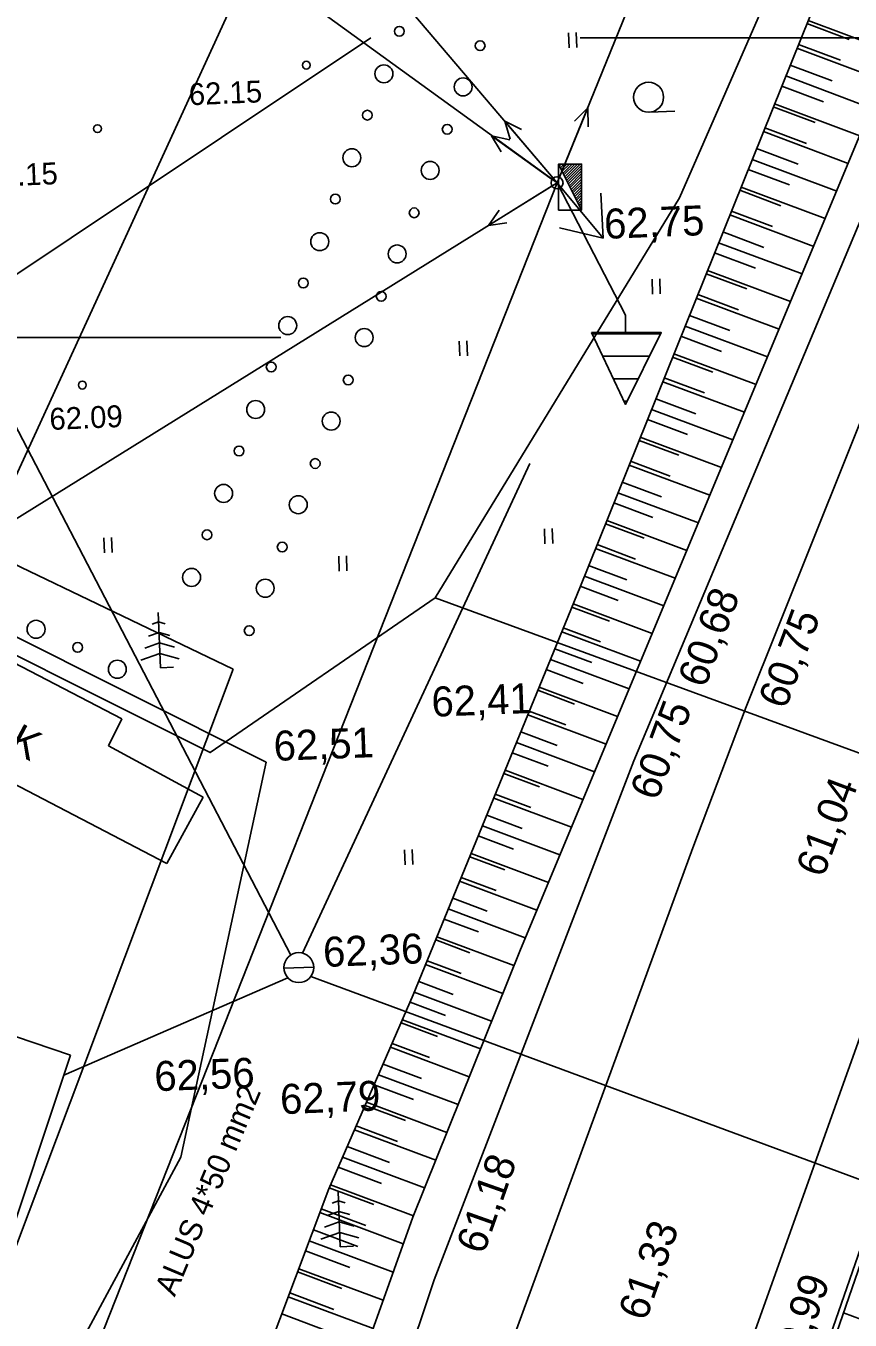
# Model space of a CAD drawing. Extents: x 641449 to 641928, y 6457349 to 6457815.
# Drawn here: x 641602.49 to 641630.01, y 6457577.19 to 6457620.4 of the extents above; entities that cross this region are included whole.
import ezdxf

# ---------------------------------------------------------------- set-up
doc = ezdxf.new("R2010")
doc.units = 0
for name, color, linetype in [('1', 7, 'Continuous'), ('12', 7, 'Continuous'), ('15', 7, 'Continuous'), ('22', 7, 'Continuous'), ('27', 7, 'Continuous'), ('28', 7, 'Continuous'), ('30', 7, 'Continuous'), ('40', 7, 'Continuous'), ('41', 7, 'Continuous'), ('42', 7, 'Continuous'), ('5', 7, 'Continuous'), ('53', 7, 'Continuous'), ('59', 7, 'Continuous'), ('8', 7, 'Continuous')]:
    doc.layers.add(name, color=color, linetype=linetype)

# ---------------------------------------------------------------- blocks, each defined once
blk = doc.blocks.new('MPUPOS')
at = {"layer": '12'}
for p, q in [((0.6, 270), (-24.2, 212.6)), ((0, 20), (0.6, 270)), ((0.6, 270), (25.1, 212.5))]:
    blk.add_line(p, q, dxfattribs=at)
blk.add_circle((0, 0), 20, dxfattribs=at)
blk = doc.blocks.new('TQMITS')
at = {"layer": '12'}
for p, q in [((-300, 400), (0, 800)), ((0, 800), (0, 0)), ((300, 400), (0, 800))]:
    blk.add_line(p, q, dxfattribs=at)
blk = doc.blocks.new('MAANDU')
at = {"layer": '27'}
for p, q in [((-556, 1179), (589, 1179)), ((-379, 804), (402, 804)), ((-202, 429), (214, 429)), ((-26, 54), (27, 54))]:
    blk.add_line(p, q, dxfattribs=at)
blk.add_lwpolyline([(-566, 1199), (0, 0), (599, 1199)], close=True, dxfattribs=at)
blk = doc.blocks.new('ELKILP')
at = {"layer": '27'}
for p, q in [((-302, 614), (298, -586)), ((-278, 567), (-231, 614)), ((-255, 520), (-161, 614)), ((-231, 473), (-90, 614)), ((-208, 426), (-19, 614)), ((-184, 378), (51, 614)), ((-160, 331), (122, 614)), ((-137, 284), (193, 614)), ((-113, 237), (263, 614)), ((-90, 190), (298, 578)), ((-66, 143), (298, 507)), ((-43, 96), (298, 436)), ((-19, 48), (298, 366)), ((5, 1), (298, 295)), ((28, -46), (298, 224)), ((52, -93), (298, 154)), ((75, -140), (298, 83)), ((99, -187), (298, 12)), ((122, -234), (298, -58)), ((146, -282), (298, -129)), ((170, -329), (298, -200)), ((193, -376), (298, -271)), ((217, -423), (298, -341)), ((240, -470), (298, -412)), ((264, -517), (298, -483)), ((287, -564), (298, -553))]:
    blk.add_line(p, q, dxfattribs=at)
blk.add_lwpolyline([(-302, -586), (298, -586), (298, 614), (-302, 614)], close=True, dxfattribs=at)

msp = doc.modelspace()

# ---------------------------------------------------------------- linework, layer by layer
at = {"layer": '1'}
for p, q in [((641605.688, 6457597.271), (641601.026, 6457599.684)), ((641605.247, 6457596.365), (641605.688, 6457597.271)), ((641599.337, 6457596.524), (641607.19, 6457592.44)), ((641608.409, 6457594.647), (641605.247, 6457596.365)), ((641607.19, 6457592.44), (641608.409, 6457594.647)), ((641598.354, 6457587.932), (641603.978, 6457586.039)), ((641603.978, 6457586.039), (641601.562, 6457578.807))]:
    msp.add_line(p, q, dxfattribs=at)
at = {"layer": '12'}
for points in [[(641620.224, 6457615.164), (641640.942, 6457666.121)], [(641595.828, 6457643.815), (641620.224, 6457615.164)], [(641603.318, 6457627.417), (641620.224, 6457615.164)], [(641597.305, 6457600.929), (641620.224, 6457615.164)], [(641602.807, 6457571.107), (641620.224, 6457615.164)]]:
    msp.add_lwpolyline(points, dxfattribs=at)
at = {"layer": '15'}
for p, q in [((641591.038, 6457628.372), (641611.332, 6457589.379)), ((641611.723, 6457589.443), (641619.319, 6457605.791)), ((641603.754, 6457585.367), (641611.238, 6457588.614)), ((641612.007, 6457588.666), (641641.889, 6457577.602))]:
    msp.add_line(p, q, dxfattribs=at)
at = {"layer": '22'}
msp.add_line((641641.815, 6457591.896), (641616.151, 6457601.31), dxfattribs=at)
for points in [[(641616.151, 6457601.31), (641624.309, 6457614.66), (641637.654, 6457645.21)], [(641597.646, 6457601.642), (641608.636, 6457596.14), (641616.151, 6457601.31)]]:
    msp.add_lwpolyline(points, dxfattribs=at)
at = {"layer": '27'}
msp.add_lwpolyline([(641620.224, 6457615.164), (641622.504, 6457610.748), (641622.504, 6457610.178)], dxfattribs=at)
at = {"layer": '28'}
for p, q in [((641610.51, 6457595.82), (641599.168, 6457601.501)), ((641607.666, 6457582.633), (641610.51, 6457595.82)), ((641600.437, 6457569.242), (641607.666, 6457582.633))]:
    msp.add_line(p, q, dxfattribs=at)
at = {"layer": '30'}
for p, q in [((641626.535, 6457597.665), (641645.979, 6457646.237)), ((641624.753, 6457592.96), (641626.535, 6457597.665)), ((641613.059, 6457561.004), (641624.753, 6457592.96))]:
    msp.add_line(p, q, dxfattribs=at)
for points in [[(641633.595, 6457553.491), (641638.259, 6457552.855), (641638.729, 6457555.476), (641622.925, 6457557.967), (641627.027, 6457569.998), (641634.437, 6457591.345), (641650.69, 6457632.794), (641656.89, 6457647.426)], [(641643.216, 6457645.28), (641630.999, 6457615.454), (641622.789, 6457595.865), (641616.122, 6457578.531), (641610.859, 6457562.796), (641610.543, 6457562.54), (641609.968, 6457562.681), (641600.477, 6457568.258)], [(641633.263, 6457594.822), (641626.627, 6457576.246), (641620.303, 6457558.437), (641618.557, 6457555.117), (641618.574, 6457555.322)]]:
    msp.add_lwpolyline(points, dxfattribs=at)
at = {"layer": '40'}
for points in [[(641601.031, 6457602.947), (641575.233, 6457615.337), (641587.331, 6457629.857), (641593.617, 6457644.055), (641615.672, 6457634.855)], [(641609.41, 6457598.922), (641595.319, 6457561.49), (641577.948, 6457564.634), (641568.399, 6457581.034), (641597.769, 6457604.514)]]:
    msp.add_lwpolyline(points, close=True, dxfattribs=at)
at = {"layer": '41'}
for p, q in [((641620.625, 6457619.675), (641620.606, 6457620.174)), ((641620.882, 6457619.685), (641620.863, 6457620.184)), ((641624.155, 6457617.555), (641623.315, 6457617.523)), ((641623.412, 6457611.449), (641623.393, 6457611.949)), ((641623.669, 6457611.459), (641623.65, 6457611.959)), ((641616.977, 6457609.383), (641616.958, 6457609.882)), ((641617.235, 6457609.392), (641617.216, 6457609.892)), ((641619.82, 6457603.112), (641619.801, 6457603.611)), ((641620.078, 6457603.122), (641620.059, 6457603.621)), ((641605.112, 6457602.814), (641605.093, 6457603.314)), ((641605.369, 6457602.824), (641605.35, 6457603.323)), ((641612.951, 6457602.2), (641612.932, 6457602.7)), ((641613.208, 6457602.21), (641613.189, 6457602.71)), ((641615.147, 6457592.39), (641615.128, 6457592.89)), ((641615.404, 6457592.4), (641615.385, 6457592.899))]:
    msp.add_line(p, q, dxfattribs=at)
msp.add_circle((641623.279, 6457618.022), 0.5, dxfattribs=at)
at = {"layer": '42'}
for p, q in [((641628.565, 6457620.481), (641629.973, 6457619.954)), ((641631.483, 6457619.51), (641628.607, 6457620.587)), ((641631.099, 6457618.586), (641628.234, 6457619.659)), ((641628.285, 6457619.785), (641629.689, 6457619.259)), ((641630.715, 6457617.662), (641627.86, 6457618.731)), ((641628.004, 6457619.089), (641629.404, 6457618.565)), ((641627.724, 6457618.393), (641629.12, 6457617.87)), ((641630.331, 6457616.738), (641627.486, 6457617.803)), ((641627.444, 6457617.697), (641628.836, 6457617.176)), ((641627.164, 6457617.001), (641628.552, 6457616.482)), ((641629.947, 6457615.814), (641627.113, 6457616.875)), ((641626.883, 6457616.305), (641628.268, 6457615.787)), ((641629.562, 6457614.89), (641626.739, 6457615.947)), ((641626.603, 6457615.609), (641627.983, 6457615.093)), ((641626.323, 6457614.914), (641627.699, 6457614.398)), ((641629.177, 6457613.967), (641626.365, 6457615.019)), ((641628.792, 6457613.043), (641625.992, 6457614.091)), ((641626.042, 6457614.218), (641627.415, 6457613.704)), ((641625.762, 6457613.522), (641627.131, 6457613.009)), ((641628.406, 6457612.12), (641625.618, 6457613.164)), ((641625.482, 6457612.826), (641626.847, 6457612.315)), ((641628.021, 6457611.196), (641625.244, 6457612.236)), ((641625.202, 6457612.13), (641626.563, 6457611.62)), ((641624.921, 6457611.434), (641626.278, 6457610.926)), ((641627.636, 6457610.272), (641624.871, 6457611.308)), ((641624.641, 6457610.738), (641625.994, 6457610.232)), ((641624.361, 6457610.042), (641625.71, 6457609.537)), ((641627.251, 6457609.349), (641624.497, 6457610.38)), ((641624.081, 6457609.346), (641625.426, 6457608.843)), ((641626.866, 6457608.425), (641624.123, 6457609.452)), ((641626.481, 6457607.502), (641623.75, 6457608.524)), ((641623.8, 6457608.65), (641625.142, 6457608.148)), ((641623.52, 6457607.954), (641624.857, 6457607.454)), ((641626.095, 6457606.578), (641623.376, 6457607.596)), ((641623.24, 6457607.259), (641624.573, 6457606.759)), ((641622.96, 6457606.563), (641624.289, 6457606.065)), ((641625.71, 6457605.654), (641623.002, 6457606.668)), ((641625.325, 6457604.731), (641622.629, 6457605.741)), ((641622.679, 6457605.867), (641624.005, 6457605.37)), ((641622.399, 6457605.171), (641623.715, 6457604.678)), ((641622.119, 6457604.475), (641623.424, 6457603.986)), ((641624.94, 6457603.807), (641622.255, 6457604.813)), ((641621.839, 6457603.779), (641623.133, 6457603.294)), ((641624.555, 6457602.884), (641621.881, 6457603.885)), ((641624.17, 6457601.96), (641621.508, 6457602.957)), ((641621.558, 6457603.083), (641622.842, 6457602.602)), ((641621.278, 6457602.387), (641622.551, 6457601.911)), ((641623.785, 6457601.037), (641621.134, 6457602.029)), ((641620.998, 6457601.691), (641622.26, 6457601.219)), ((641620.714, 6457600.997), (641621.969, 6457600.527)), ((641623.399, 6457600.113), (641620.757, 6457601.102)), ((641623.014, 6457599.189), (641620.379, 6457600.176)), ((641620.43, 6457600.302), (641621.678, 6457599.835)), ((641622.629, 6457598.266), (641620, 6457599.25)), ((641620.146, 6457599.608), (641621.387, 6457599.143)), ((641619.862, 6457598.913), (641621.096, 6457598.451)), ((641619.578, 6457598.219), (641620.804, 6457597.759)), ((641622.244, 6457597.342), (641619.621, 6457598.324)), ((641619.294, 6457597.524), (641620.513, 6457597.068)), ((641621.859, 6457596.419), (641619.243, 6457597.398)), ((641619.01, 6457596.829), (641620.222, 6457596.376)), ((641621.474, 6457595.495), (641618.864, 6457596.472)), ((641618.726, 6457596.135), (641619.931, 6457595.684)), ((641618.442, 6457595.44), (641619.64, 6457594.992)), ((641621.088, 6457594.571), (641618.485, 6457595.546)), ((641620.703, 6457593.648), (641618.107, 6457594.62)), ((641618.158, 6457594.746), (641619.349, 6457594.3)), ((641617.874, 6457594.051), (641619.058, 6457593.608)), ((641620.318, 6457592.724), (641617.728, 6457593.694)), ((641617.59, 6457593.357), (641618.767, 6457592.916)), ((641619.933, 6457591.801), (641617.35, 6457592.768)), ((641617.306, 6457592.662), (641618.476, 6457592.225)), ((641617.022, 6457591.968), (641618.185, 6457591.533)), ((641619.548, 6457590.877), (641616.971, 6457591.842)), ((641616.738, 6457591.273), (641617.894, 6457590.841)), ((641616.454, 6457590.579), (641617.602, 6457590.149)), ((641619.163, 6457589.954), (641616.592, 6457590.916)), ((641616.171, 6457589.884), (641617.311, 6457589.457)), ((641618.785, 6457589.027), (641616.214, 6457589.99)), ((641618.412, 6457588.099), (641615.835, 6457589.064)), ((641615.887, 6457589.19), (641617.025, 6457588.764)), ((641615.603, 6457588.495), (641616.759, 6457588.062)), ((641618.039, 6457587.171), (641615.456, 6457588.138)), ((641615.313, 6457587.803), (641616.493, 6457587.361)), ((641615.013, 6457587.114), (641616.227, 6457586.66)), ((641617.666, 6457586.243), (641615.059, 6457587.219)), ((641617.293, 6457585.315), (641614.659, 6457586.301)), ((641614.714, 6457586.425), (641615.961, 6457585.958)), ((641616.92, 6457584.386), (641614.26, 6457585.382)), ((641614.414, 6457585.737), (641615.695, 6457585.257)), ((641614.115, 6457585.048), (641615.429, 6457584.556)), ((641613.815, 6457584.359), (641615.163, 6457583.855)), ((641616.547, 6457583.458), (641613.861, 6457584.464)), ((641613.516, 6457583.671), (641614.897, 6457583.153)), ((641616.174, 6457582.53), (641613.461, 6457583.546)), ((641613.216, 6457582.982), (641614.632, 6457582.452)), ((641615.801, 6457581.602), (641613.062, 6457582.628)), ((641612.916, 6457582.293), (641614.366, 6457581.751)), ((641612.617, 6457581.605), (641614.1, 6457581.049)), ((641615.428, 6457580.674), (641612.662, 6457581.709)), ((641615.09, 6457579.733), (641612.303, 6457580.776)), ((641612.351, 6457580.903), (641613.834, 6457580.348)), ((641612.087, 6457580.201), (641613.568, 6457579.647)), ((641614.754, 6457578.791), (641611.951, 6457579.84)), ((641611.823, 6457579.499), (641613.302, 6457578.946)), ((641614.418, 6457577.849), (641611.6, 6457578.904)), ((641611.559, 6457578.797), (641613.036, 6457578.244)), ((641611.296, 6457578.095), (641612.768, 6457577.544)), ((641614.081, 6457576.907), (641611.248, 6457577.968)), ((641611.032, 6457577.393), (641612.498, 6457576.844)), ((641632.477, 6457576.426), (641629.788, 6457577.433))]:
    msp.add_line(p, q, dxfattribs=at)
for points in [[(641603.21, 6457566.923), (641606.613, 6457566.803), (641607.105, 6457566.946), (641612.601, 6457581.568), (641615.422, 6457588.053), (641620.978, 6457601.642), (641631.886, 6457628.729), (641638.233, 6457644.957)], [(641641.776, 6457644.283), (641629.948, 6457615.817), (641619.001, 6457589.567), (641615.408, 6457580.625), (641610.932, 6457568.083), (641609.765, 6457566.22), (641609.765, 6457566.22), (641609.765, 6457566.22), (641609.765, 6457566.22), (641609.765, 6457566.22)], [(641623.088, 6457558.058), (641633.047, 6457586.855), (641635.79, 6457594.174)]]:
    msp.add_lwpolyline(points, dxfattribs=at)
at = {"layer": '5'}
msp.add_line((641611.101, 6457588.939), (641612.101, 6457588.977), dxfattribs=at)
msp.add_circle((641611.601, 6457588.958), 0.5, dxfattribs=at)
at = {"layer": '53'}
msp.add_line((641611, 6457610), (641599, 6457610), dxfattribs=at)
for points in [[(641614, 6457620), (641599, 6457610), (641598, 6457610)], [(641621, 6457620), (641633, 6457620), (641634, 6457620)]]:
    msp.add_lwpolyline(points, dxfattribs=at)
at = {"layer": '59'}
for centre in [(641611.851, 6457619.092), (641604.879, 6457616.973), (641604.372, 6457608.41)]:
    msp.add_circle(centre, 0.131, dxfattribs=at)
at = {"layer": '8'}
for p, q in [((641606.978, 6457598.972), (641606.908, 6457600.813)), ((641606.933, 6457600.15), (641606.581, 6457600.023)), ((641606.92, 6457600.501), (641606.706, 6457600.424)), ((641606.92, 6457600.501), (641607.139, 6457600.441)), ((641606.933, 6457600.15), (641607.294, 6457600.05)), ((641606.946, 6457599.799), (641606.456, 6457599.623)), ((641606.946, 6457599.799), (641607.449, 6457599.66)), ((641606.96, 6457599.448), (641606.33, 6457599.222)), ((641606.96, 6457599.448), (641607.605, 6457599.27)), ((641606.978, 6457598.972), (641607.421, 6457598.989)), ((641612.925, 6457581.168), (641612.711, 6457581.092)), ((641612.983, 6457579.639), (641612.913, 6457581.481)), ((641612.925, 6457581.168), (641613.144, 6457581.108)), ((641612.938, 6457580.817), (641612.586, 6457580.691)), ((641612.938, 6457580.817), (641613.299, 6457580.718)), ((641612.952, 6457580.466), (641612.461, 6457580.29)), ((641612.952, 6457580.466), (641613.454, 6457580.328)), ((641612.965, 6457580.115), (641612.335, 6457579.889)), ((641612.965, 6457580.115), (641613.61, 6457579.938)), ((641612.983, 6457579.639), (641613.426, 6457579.656))]:
    msp.add_line(p, q, dxfattribs=at)
for centre, radius in [((641614.959, 6457620.225), 0.163), ((641617.655, 6457619.743), 0.163), ((641614.441, 6457618.804), 0.3), ((641617.087, 6457618.368), 0.3), ((641613.889, 6457617.423), 0.163), ((641616.554, 6457616.953), 0.163), ((641613.371, 6457616.001), 0.3), ((641615.986, 6457615.578), 0.3), ((641612.818, 6457614.62), 0.163), ((641615.452, 6457614.162), 0.163), ((641612.3, 6457613.199), 0.3), ((641614.884, 6457612.788), 0.3), ((641611.748, 6457611.818), 0.163), ((641614.351, 6457611.372), 0.163), ((641611.23, 6457610.396), 0.3), ((641613.783, 6457609.997), 0.3), ((641610.678, 6457609.015), 0.163), ((641613.249, 6457608.582), 0.163), ((641610.16, 6457607.594), 0.3), ((641612.681, 6457607.207), 0.3), ((641609.607, 6457606.212), 0.163), ((641612.148, 6457605.791), 0.163), ((641609.09, 6457604.791), 0.3), ((641611.58, 6457604.416), 0.3), ((641608.537, 6457603.41), 0.163), ((641611.046, 6457603.001), 0.163), ((641608.019, 6457601.988), 0.3), ((641610.478, 6457601.626), 0.3), ((641602.828, 6457600.255), 0.3), ((641609.944, 6457600.21), 0.163), ((641604.215, 6457599.651), 0.163), ((641604.215, 6457599.651), 0.163), ((641605.541, 6457598.922), 0.3)]:
    msp.add_circle(centre, radius, dxfattribs=at)

# ---------------------------------------------------------------- block references
at = {"layer": '12'}
for name, xscale, yscale, rotation in [('MPUPOS', 0.01, 0.01, 40.421316474564065), ('MPUPOS', 0.01, 0.01, -22.125583914942762), ('MPUPOS', 0.010000000000000002, 0.009999999999999997, 54.4648959311397), ('TQMITS', 0.003, 0.003, -140.23121287482812), ('MPUPOS', 0.01, 0.01, 121.99020204327097)]:
    msp.add_blockref(name, (641620.224, 6457615.164), dxfattribs=dict(at, xscale=xscale, yscale=yscale, rotation=rotation))
at = {"layer": '27'}
for name, p, xscale, yscale in [('ELKILP', (641620.659, 6457615.004), 0.00128, 0.00128), ('MAANDU', (641622.504, 6457607.765), 0.002, 0.002)]:
    msp.add_blockref(name, p, dxfattribs=dict(at, xscale=xscale, yscale=yscale))

# ---------------------------------------------------------------- texts
at = {"layer": '1'}
msp.add_text('K', height=1, rotation=331.9691, dxfattribs=at).set_placement((641601.86, 6457596.256))
at = {"layer": '53'}
msp.add_text('ALUS 4*50 mm2', height=0.75, rotation=67.1816, dxfattribs=at).set_placement((641607.457, 6457577.944))
at = {"layer": '59'}
for s, height, rotation, p in [('62.15', 0.7315, 2.4034, (641607.943, 6457617.752)), ('62.15', 0.7315, 2.4034, (641601.121, 6457615.02)), ('62,75', 1, 2.1734, (641621.813, 6457613.292)), ('62.09', 0.7315, 2.4034, (641603.289, 6457606.91)), ('60,68', 1, 69.488, (641625.164, 6457598.258)), ('60,75', 1, 69.488, (641627.854, 6457597.55)), ('62,41', 1, 2.1734, (641616.049, 6457597.334)), ('60,75', 1, 69.488, (641623.569, 6457594.494)), ('62,51', 1, 2.1734, (641610.778, 6457595.86)), ('61,04', 1, 69.488, (641629.11, 6457591.927)), ('62,36', 1, 2.1734, (641612.429, 6457588.979)), ('62,56', 1, 2.1734, (641606.795, 6457584.83)), ('62,79', 1, 2.1734, (641610.994, 6457584.064)), ('61,18', 1, 70.5451, (641617.774, 6457579.345)), ('61,33', 1, 70.5451, (641623.186, 6457577.12)), ('60,99', 1, 70.5451, (641628.234, 6457575.344))]:
    msp.add_text(s, height=height, rotation=rotation, dxfattribs=at).set_placement(p)

doc.saveas('drawing.dxf')
